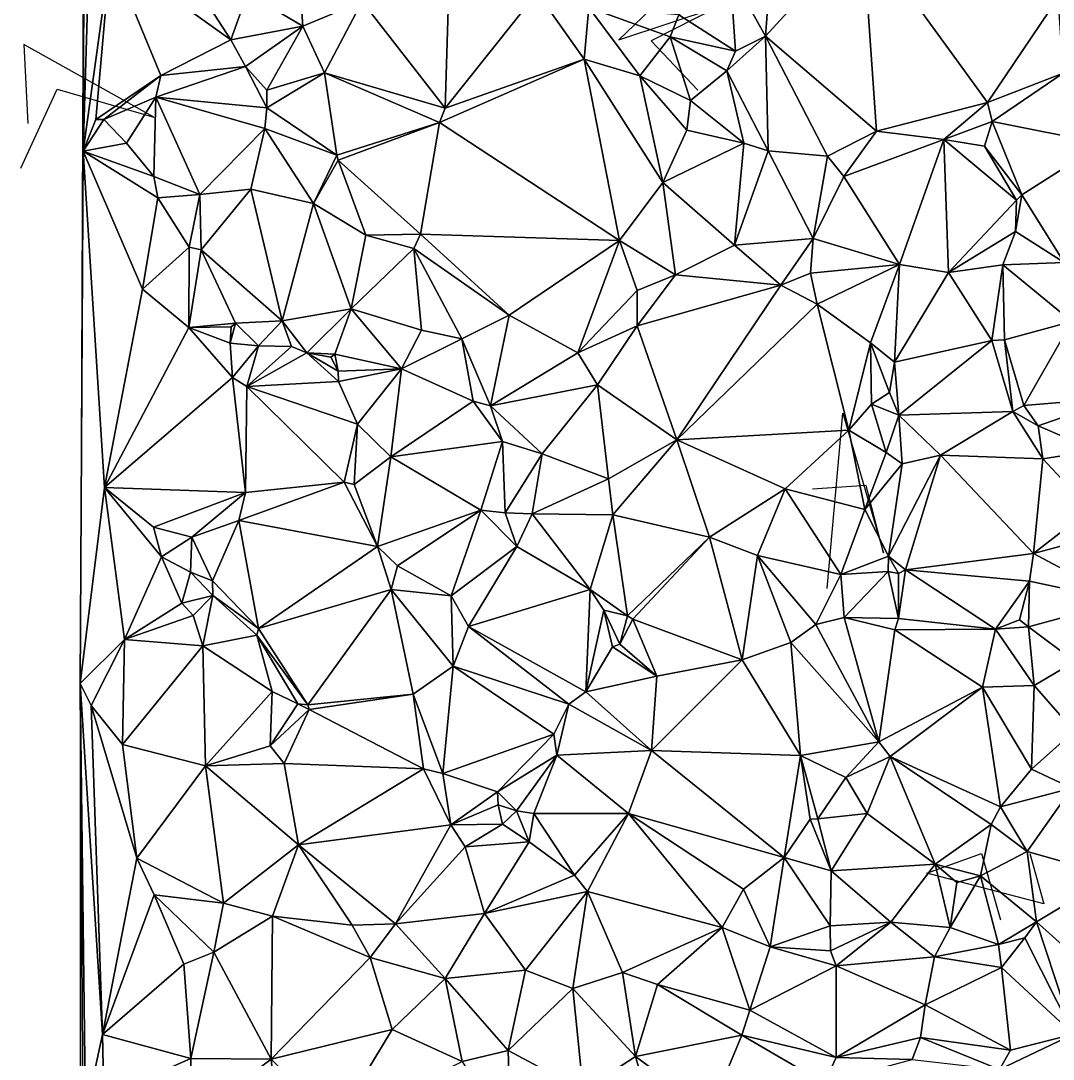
# Model space of a CAD drawing. Header units: metres. Extents: x -15.6 to 15.1, y -15 to 15.
# Drawn here: x -15.59 to -5.18, y -5.52 to 4.95 of the extents above; entities that cross this region are included whole.
import ezdxf

# ---------------------------------------------------------------- set-up
doc = ezdxf.new("R2010")
doc.units = ezdxf.units.M
doc.layers.add('CRACKS', color=1, linetype='Continuous')
doc.layers.add('STREET_MESH', color=7, linetype='Continuous')

msp = doc.modelspace()

# ---------------------------------------------------------------- linework, layer by layer
at = {"layer": 'CRACKS'}
for points in [[(-9.166, 5.14, 0.1), (-9.56, 4.76, 0.1), (-8.565, 5.091, 0.1), (-9.237, 4.749, 0.1), (-8.766, 4.252, 0.1)], [(-15.592, 3.466, 0.1), (-15.226, 4.263, 0.1), (-14.252, 3.979, 0.1), (-15.561, 4.714, 0.1), (-15.52, 3.915, 0.1)], [(-7.462, -0.772, 0.1), (-7.304, 0.994, 0.1), (-6.891, -0.415, 0.1), (-7.067, 0.265, 0.1), (-7.609, 0.228, 0.1)], [(-5.416, -3.447, 0.1), (-5.275, -3.955, 0.1), (-6.457, -3.645, 0.1), (-5.904, -3.447, 0.1), (-5.712, -4.114, 0.1)]]:
    msp.add_polyline3d(points, dxfattribs=at)
at = {"layer": 'STREET_MESH'}
for points in [[(-14.963, 3.636), (-14.935, 11.771), (-14.992, -1.73)], [(-14.935, 11.771), (-14.963, 3.636), (-14.932, 11.07)], [(-14.963, 3.636), (-14.85, 7.461), (-14.932, 11.07)], [(-14.687, 5.631), (-14.85, 7.461), (-14.963, 3.636)], [(-13.307, 5.23), (-12.747, 4.899), (-12.831, 6.064)], [(-12.747, 4.899), (-12.151, 5.148), (-12.831, 6.064)], [(-14.687, 5.631), (-13.473, 4.76), (-14.213, 5.902)], [(-13.473, 4.76), (-13.307, 5.23), (-14.213, 5.902)], [(-8.042, 5.339), (-8.084, 4.797), (-7.104, 5.865)], [(-8.084, 4.797), (-6.963, 3.838), (-7.104, 5.865)], [(-6.963, 3.838), (-5.845, 4.128), (-7.104, 5.865)], [(-5.845, 4.128), (-5.131, 5.189), (-7.104, 5.865)], [(-14.836, 3.957), (-14.687, 5.631), (-14.963, 3.636)], [(-14.836, 3.957), (-14.181, 4.4), (-14.687, 5.631)], [(-14.181, 4.4), (-13.473, 4.76), (-14.687, 5.631)], [(-11.267, 5.629), (-12.151, 5.148), (-11.313, 4.071)], [(-10.386, 5.239), (-11.267, 5.629), (-11.313, 4.071)], [(-8.385, 4.645), (-8.438, 5.438), (-8.957, 5.014)], [(-8.042, 5.339), (-8.438, 5.438), (-8.084, 4.797)], [(-8.438, 5.438), (-8.385, 4.645), (-8.084, 4.797)], [(-9.912, 4.564), (-10.386, 5.239), (-11.313, 4.071)], [(-9.865, 5.087), (-10.386, 5.239), (-9.912, 4.564)], [(-13.473, 4.76), (-12.747, 4.899), (-13.307, 5.23)], [(-12.151, 5.148), (-12.747, 4.899), (-12.53, 4.426)], [(-12.151, 5.148), (-12.53, 4.426), (-11.313, 4.071)], [(-5.131, 5.189), (-5.845, 4.128), (-5.082, 4.425)], [(-9.865, 5.087), (-9.912, 4.564), (-9.351, 4.399)], [(-9.865, 5.087), (-9.043, 4.791), (-8.957, 5.014)], [(-9.043, 4.791), (-9.865, 5.087), (-9.351, 4.399)], [(-9.043, 4.791), (-8.385, 4.645), (-8.957, 5.014)], [(-13.327, 4.49), (-12.747, 4.899), (-13.473, 4.76)], [(-12.747, 4.899), (-13.327, 4.49), (-13.111, 4.254)], [(-12.53, 4.426), (-12.747, 4.899), (-13.111, 4.254)], [(-13.327, 4.49), (-13.473, 4.76), (-14.181, 4.4)], [(-8.84, 4.147), (-9.043, 4.791), (-9.351, 4.399)], [(-8.474, 4.447), (-9.043, 4.791), (-8.84, 4.147)], [(-8.474, 4.447), (-8.385, 4.645), (-9.043, 4.791)], [(-8.084, 4.797), (-8.474, 4.447), (-8.055, 3.641)], [(-8.385, 4.645), (-8.474, 4.447), (-8.084, 4.797)], [(-7.457, 3.587), (-8.084, 4.797), (-8.055, 3.641)], [(-7.457, 3.587), (-6.963, 3.838), (-8.084, 4.797)], [(-9.912, 4.564), (-11.369, 3.928), (-9.555, 2.736)], [(-11.369, 3.928), (-9.912, 4.564), (-11.313, 4.071)], [(-9.912, 4.564), (-9.117, 3.321), (-9.351, 4.399)], [(-9.117, 3.321), (-9.912, 4.564), (-9.555, 2.736)], [(-14.181, 4.4), (-14.836, 3.957), (-14.755, 3.956)], [(-14.232, 4.181), (-14.181, 4.4), (-14.755, 3.956)], [(-14.232, 4.181), (-13.327, 4.49), (-14.181, 4.4)], [(-13.11, 4.074), (-13.327, 4.49), (-14.232, 4.181)], [(-13.327, 4.49), (-13.11, 4.074), (-13.111, 4.254)], [(-13.11, 4.074), (-12.53, 4.426), (-13.111, 4.254)], [(-13.11, 4.074), (-12.404, 3.598), (-12.53, 4.426)], [(-12.53, 4.426), (-11.369, 3.928), (-11.313, 4.071)], [(-12.53, 4.426), (-12.404, 3.598), (-11.369, 3.928)], [(-8.301, 3.719), (-8.474, 4.447), (-8.84, 4.147)], [(-8.474, 4.447), (-8.301, 3.719), (-8.055, 3.641)], [(-5.845, 4.128), (-5.796, 3.937), (-5.082, 4.425)], [(-5.796, 3.937), (-4.685, 3.714), (-5.082, 4.425)], [(-8.877, 3.848), (-8.84, 4.147), (-9.351, 4.399)], [(-9.117, 3.321), (-8.877, 3.848), (-9.351, 4.399)], [(-14.527, 3.719), (-14.232, 4.181), (-14.755, 3.956)], [(-14.252, 3.382), (-14.232, 4.181), (-14.527, 3.719)], [(-14.232, 4.181), (-14.252, 3.382), (-13.788, 3.2)], [(-13.13, 3.865), (-14.232, 4.181), (-13.788, 3.2)], [(-13.13, 3.865), (-13.11, 4.074), (-14.232, 4.181)], [(-8.877, 3.848), (-8.301, 3.719), (-8.84, 4.147)], [(-6.283, 3.754), (-5.845, 4.128), (-6.963, 3.838)], [(-6.283, 3.754), (-5.796, 3.937), (-5.845, 4.128)], [(-13.11, 4.074), (-13.13, 3.865), (-12.404, 3.598)], [(-14.755, 3.956), (-14.836, 3.957), (-14.963, 3.636)], [(-14.527, 3.719), (-14.755, 3.956), (-14.963, 3.636)], [(-12.404, 3.598), (-12.39, 3.546), (-11.369, 3.928)], [(-11.369, 3.928), (-12.39, 3.546), (-11.561, 2.801)], [(-11.369, 3.928), (-11.561, 2.801), (-9.555, 2.736)], [(-5.874, 3.689), (-5.796, 3.937), (-6.283, 3.754)], [(-5.796, 3.937), (-5.874, 3.689), (-5.498, 3.197)], [(-5.796, 3.937), (-5.498, 3.197), (-4.685, 3.714)], [(-13.271, 3.255), (-13.13, 3.865), (-13.788, 3.2)], [(-12.641, 3.111), (-13.13, 3.865), (-13.271, 3.255)], [(-13.13, 3.865), (-12.641, 3.111), (-12.404, 3.598)], [(-8.301, 3.719), (-8.877, 3.848), (-9.117, 3.321)], [(-7.457, 3.587), (-7.291, 3.381), (-6.963, 3.838)], [(-7.291, 3.381), (-6.283, 3.754), (-6.963, 3.838)], [(-14.252, 3.382), (-14.527, 3.719), (-14.963, 3.636)], [(-8.395, 2.69), (-8.301, 3.719), (-9.117, 3.321)], [(-8.301, 3.719), (-8.395, 2.69), (-8.055, 3.641)], [(-6.283, 3.754), (-7.291, 3.381), (-6.732, 2.495)], [(-6.236, 2.414), (-6.283, 3.754), (-6.732, 2.495)], [(-5.552, 3.143), (-6.283, 3.754), (-6.236, 2.414)], [(-5.874, 3.689), (-6.283, 3.754), (-5.552, 3.143)], [(-5.498, 3.197), (-5.874, 3.689), (-5.552, 3.143)], [(-4.685, 3.714), (-5.498, 3.197), (-5.069, 2.514)], [(-14.747, 0.244), (-14.963, 3.636), (-14.992, -1.73)], [(-14.747, 0.244), (-14.366, 2.246), (-14.963, 3.636)], [(-14.366, 2.246), (-14.209, 3.167), (-14.963, 3.636)], [(-14.209, 3.167), (-14.252, 3.382), (-14.963, 3.636)], [(-12.404, 3.598), (-12.641, 3.111), (-12.39, 3.546)], [(-8.395, 2.69), (-7.603, 2.758), (-8.055, 3.641)], [(-7.603, 2.758), (-7.457, 3.587), (-8.055, 3.641)], [(-7.291, 3.381), (-7.457, 3.587), (-7.603, 2.758)], [(-12.641, 3.111), (-12.112, 2.792), (-12.39, 3.546)], [(-12.39, 3.546), (-12.112, 2.792), (-11.561, 2.801)], [(-14.252, 3.382), (-14.209, 3.167), (-13.788, 3.2)], [(-7.291, 3.381), (-7.603, 2.758), (-6.732, 2.495)], [(-13.271, 3.255), (-13.788, 3.2), (-13.773, 2.642)], [(-12.957, 1.927), (-13.271, 3.255), (-13.773, 2.642)], [(-12.641, 3.111), (-13.271, 3.255), (-12.957, 1.927)], [(-9.117, 3.321), (-9.555, 2.736), (-8.991, 2.39)], [(-8.395, 2.69), (-9.117, 3.321), (-8.991, 2.39)], [(-13.894, 2.67), (-14.209, 3.167), (-14.366, 2.246)], [(-13.788, 3.2), (-14.209, 3.167), (-13.894, 2.67)], [(-13.788, 3.2), (-13.894, 2.67), (-13.773, 2.642)], [(-5.561, 2.827), (-5.552, 3.143), (-6.236, 2.414)], [(-5.498, 3.197), (-5.561, 2.827), (-5.069, 2.514)], [(-5.561, 2.827), (-5.498, 3.197), (-5.552, 3.143)], [(-12.641, 3.111), (-12.957, 1.927), (-12.26, 2.046)], [(-12.112, 2.792), (-12.641, 3.111), (-12.26, 2.046)], [(-11.628, 2.655), (-12.112, 2.792), (-12.26, 2.046)], [(-11.561, 2.801), (-12.112, 2.792), (-11.628, 2.655)], [(-10.668, 1.984), (-11.561, 2.801), (-11.628, 2.655)], [(-11.561, 2.801), (-10.668, 1.984), (-9.555, 2.736)], [(-10.668, 1.984), (-9.975, 1.603), (-9.555, 2.736)], [(-9.975, 1.603), (-9.376, 2.232), (-9.555, 2.736)], [(-9.555, 2.736), (-9.376, 2.232), (-8.991, 2.39)], [(-7.603, 2.758), (-8.395, 2.69), (-7.928, 2.286)], [(-7.629, 2.406), (-7.603, 2.758), (-7.928, 2.286)], [(-7.603, 2.758), (-7.629, 2.406), (-6.732, 2.495)], [(-5.689, 2.491), (-5.561, 2.827), (-6.236, 2.414)], [(-5.561, 2.827), (-5.689, 2.491), (-5.069, 2.514)], [(-13.894, 2.67), (-14.366, 2.246), (-13.897, 1.858)], [(-13.773, 2.642), (-13.894, 2.67), (-13.897, 1.858)], [(-13.426, 1.904), (-13.773, 2.642), (-13.897, 1.858)], [(-13.426, 1.904), (-12.957, 1.927), (-13.773, 2.642)], [(-11.551, 1.832), (-11.628, 2.655), (-12.26, 2.046)], [(-11.551, 1.832), (-11.146, 1.744), (-11.628, 2.655)], [(-11.146, 1.744), (-10.668, 1.984), (-11.628, 2.655)], [(-7.928, 2.286), (-8.395, 2.69), (-8.991, 2.39)], [(-7.629, 2.406), (-7.562, 2.095), (-6.732, 2.495)], [(-7.562, 2.095), (-7.022, 1.703), (-6.732, 2.495)], [(-7.022, 1.703), (-6.781, 1.51), (-6.732, 2.495)], [(-6.781, 1.51), (-6.236, 2.414), (-6.732, 2.495)], [(-6.781, 1.51), (-5.799, 1.727), (-6.236, 2.414)], [(-5.799, 1.727), (-5.689, 2.491), (-6.236, 2.414)], [(-5.671, 1.735), (-5.689, 2.491), (-5.799, 1.727)], [(-5.689, 2.491), (-4.992, 1.921), (-5.069, 2.514)], [(-5.689, 2.491), (-5.671, 1.735), (-4.992, 1.921)], [(-9.376, 2.232), (-9.375, 1.876), (-8.991, 2.39)], [(-9.375, 1.876), (-7.928, 2.286), (-8.991, 2.39)], [(-7.562, 2.095), (-7.629, 2.406), (-7.928, 2.286)], [(-13.897, 1.858), (-14.366, 2.246), (-14.747, 0.244)], [(-9.376, 2.232), (-9.975, 1.603), (-9.375, 1.876)], [(-8.975, 0.725), (-7.928, 2.286), (-9.375, 1.876)], [(-8.975, 0.725), (-7.562, 2.095), (-7.928, 2.286)], [(-7.243, 0.822), (-7.562, 2.095), (-8.975, 0.725)], [(-7.022, 1.703), (-7.562, 2.095), (-7.243, 0.822)], [(-12.957, 1.927), (-12.708, 1.602), (-12.26, 2.046)], [(-12.708, 1.602), (-12.424, 1.59), (-12.26, 2.046)], [(-12.424, 1.59), (-11.753, 1.441), (-12.26, 2.046)], [(-11.753, 1.441), (-11.551, 1.832), (-12.26, 2.046)], [(-13.472, 1.866), (-13.426, 1.904), (-13.897, 1.858)], [(-13.426, 1.904), (-13.482, 1.7), (-13.194, 1.673)], [(-13.426, 1.904), (-13.472, 1.866), (-13.482, 1.7)], [(-13.426, 1.904), (-13.194, 1.673), (-12.957, 1.927)], [(-13.194, 1.673), (-12.863, 1.668), (-12.957, 1.927)], [(-12.863, 1.668), (-12.708, 1.602), (-12.957, 1.927)], [(-10.668, 1.984), (-11.146, 1.744), (-10.855, 1.069)], [(-9.975, 1.603), (-10.668, 1.984), (-10.855, 1.069)], [(-5.671, 1.735), (-5.478, 1.073), (-4.992, 1.921)], [(-5.478, 1.073), (-4.514, 1.152), (-4.992, 1.921)], [(-13.458, 1.356), (-13.897, 1.858), (-14.747, 0.244)], [(-13.482, 1.7), (-13.472, 1.866), (-13.897, 1.858)], [(-13.458, 1.356), (-13.482, 1.7), (-13.897, 1.858)], [(-11.753, 1.441), (-11.146, 1.744), (-11.551, 1.832)], [(-9.975, 1.603), (-9.778, 1.282), (-9.375, 1.876)], [(-9.778, 1.282), (-8.975, 0.725), (-9.375, 1.876)], [(-13.194, 1.673), (-13.482, 1.7), (-13.458, 1.356)], [(-11.146, 1.744), (-11.753, 1.441), (-11.032, 1.115)], [(-11.146, 1.744), (-11.032, 1.115), (-10.855, 1.069)], [(-7.012, 1.085), (-7.022, 1.703), (-7.243, 0.822)], [(-7.022, 1.703), (-6.833, 1.205), (-6.781, 1.51)], [(-7.012, 1.085), (-6.833, 1.205), (-7.022, 1.703)], [(-6.781, 1.51), (-6.737, 0.976), (-5.799, 1.727)], [(-6.737, 0.976), (-5.589, 1.012), (-5.799, 1.727)], [(-5.589, 1.012), (-5.671, 1.735), (-5.799, 1.727)], [(-5.589, 1.012), (-5.478, 1.073), (-5.671, 1.735)], [(-13.194, 1.673), (-13.458, 1.356), (-13.313, 1.264)], [(-12.863, 1.668), (-13.194, 1.673), (-13.313, 1.264)], [(-12.708, 1.602), (-12.863, 1.668), (-13.313, 1.264)], [(-12.387, 1.315), (-12.708, 1.602), (-13.313, 1.264)], [(-12.708, 1.602), (-12.465, 1.56), (-12.424, 1.59)], [(-12.391, 1.418), (-12.708, 1.602), (-12.387, 1.315)], [(-12.391, 1.418), (-12.465, 1.56), (-12.708, 1.602)], [(-12.465, 1.56), (-12.391, 1.418), (-12.424, 1.59)], [(-12.424, 1.59), (-12.391, 1.418), (-11.753, 1.441)], [(-9.778, 1.282), (-9.975, 1.603), (-10.855, 1.069)], [(-6.833, 1.205), (-6.737, 0.976), (-6.781, 1.51)], [(-11.753, 1.441), (-12.391, 1.418), (-12.387, 1.315)], [(-12.198, 0.883), (-11.753, 1.441), (-12.387, 1.315)], [(-11.753, 1.441), (-12.198, 0.883), (-11.86, 0.555)], [(-11.032, 1.115), (-11.753, 1.441), (-11.86, 0.555)], [(-13.327, 0.196), (-13.458, 1.356), (-14.747, 0.244)], [(-13.458, 1.356), (-13.327, 0.196), (-13.313, 1.264)], [(-13.327, 0.196), (-12.331, 0.3), (-13.313, 1.264)], [(-12.198, 0.883), (-12.387, 1.315), (-13.313, 1.264)], [(-12.331, 0.3), (-12.198, 0.883), (-13.313, 1.264)], [(-10.334, 0.585), (-9.778, 1.282), (-10.855, 1.069)], [(-10.334, 0.585), (-9.664, 0.333), (-9.778, 1.282)], [(-9.664, 0.333), (-8.975, 0.725), (-9.778, 1.282)], [(-6.833, 1.205), (-7.012, 1.085), (-6.737, 0.976)], [(-10.733, 0.709), (-11.032, 1.115), (-11.86, 0.555)], [(-11.032, 1.115), (-10.733, 0.709), (-10.855, 1.069)], [(-10.733, 0.709), (-10.334, 0.585), (-10.855, 1.069)], [(-6.865, 0.599), (-7.012, 1.085), (-7.243, 0.822)], [(-6.737, 0.976), (-7.012, 1.085), (-6.865, 0.599)], [(-5.478, 1.073), (-5.589, 1.012), (-5.334, 0.867)], [(-4.514, 1.152), (-5.478, 1.073), (-5.334, 0.867)], [(-4.753, 0.618), (-4.514, 1.152), (-5.334, 0.867)], [(-6.737, 0.976), (-6.865, 0.599), (-6.704, 0.483)], [(-5.589, 1.012), (-6.737, 0.976), (-6.318, 0.57)], [(-6.318, 0.57), (-6.737, 0.976), (-6.704, 0.483)], [(-5.589, 1.012), (-6.318, 0.57), (-5.286, 0.536)], [(-5.589, 1.012), (-5.286, 0.536), (-5.334, 0.867)], [(-12.331, 0.3), (-12.231, 0.274), (-12.198, 0.883)], [(-12.198, 0.883), (-12.231, 0.274), (-11.86, 0.555)], [(-5.286, 0.536), (-4.753, 0.618), (-5.334, 0.867)], [(-7.243, 0.822), (-8.975, 0.725), (-7.884, 0.232)], [(-7.082, 0.022), (-7.243, 0.822), (-7.884, 0.232)], [(-7.082, 0.022), (-6.865, 0.599), (-7.243, 0.822)], [(-10.954, 0.017), (-10.733, 0.709), (-11.86, 0.555)], [(-10.733, 0.709), (-10.954, 0.017), (-10.708, -0.011)], [(-10.334, 0.585), (-10.733, 0.709), (-10.708, -0.011)], [(-8.975, 0.725), (-9.664, 0.333), (-9.621, -0.03)], [(-8.648, -0.254), (-8.975, 0.725), (-9.621, -0.03)], [(-8.975, 0.725), (-8.648, -0.254), (-7.884, 0.232)], [(-11.86, 0.555), (-12.231, 0.274), (-11.995, -0.349)], [(-10.954, 0.017), (-11.86, 0.555), (-11.995, -0.349)], [(-10.437, -0.021), (-10.334, 0.585), (-10.708, -0.011)], [(-10.437, -0.021), (-9.664, 0.333), (-10.334, 0.585)], [(-6.865, 0.599), (-7.082, 0.022), (-6.704, 0.483)], [(-6.671, -0.586), (-6.318, 0.57), (-6.842, -0.446)], [(-6.318, 0.57), (-6.704, 0.483), (-6.842, -0.446)], [(-5.38, -0.42), (-6.318, 0.57), (-6.671, -0.586)], [(-6.318, 0.57), (-5.38, -0.42), (-5.286, 0.536)], [(-5.38, -0.42), (-4.808, 0.023), (-5.286, 0.536)], [(-4.808, 0.023), (-4.753, 0.618), (-5.286, 0.536)], [(-6.704, 0.483), (-7.082, 0.022), (-6.842, -0.446)], [(-9.664, 0.333), (-10.437, -0.021), (-9.621, -0.03)], [(-14.545, -1.287), (-14.747, 0.244), (-14.992, -1.73)], [(-14.545, -1.287), (-14.173, -0.453), (-14.747, 0.244)], [(-14.173, -0.453), (-14.253, -0.155), (-14.747, 0.244)], [(-14.253, -0.155), (-13.327, 0.196), (-14.747, 0.244)], [(-12.331, 0.3), (-13.394, -0.089), (-11.995, -0.349)], [(-12.331, 0.3), (-13.327, 0.196), (-13.394, -0.089)], [(-12.231, 0.274), (-12.331, 0.3), (-11.995, -0.349)], [(-8.648, -0.254), (-8.162, -0.44), (-7.884, 0.232)], [(-8.162, -0.44), (-7.324, -0.633), (-7.884, 0.232)], [(-7.324, -0.633), (-7.082, 0.022), (-7.884, 0.232)], [(-13.866, -0.255), (-13.327, 0.196), (-14.253, -0.155)], [(-13.327, 0.196), (-13.866, -0.255), (-13.394, -0.089)], [(-11.794, -0.544), (-10.954, 0.017), (-11.995, -0.349)], [(-11.794, -0.544), (-11.253, -0.846), (-10.954, 0.017)], [(-11.253, -0.846), (-10.589, -0.349), (-10.954, 0.017)], [(-10.954, 0.017), (-10.589, -0.349), (-10.708, -0.011)], [(-7.082, 0.022), (-7.324, -0.633), (-6.842, -0.446)], [(-4.439, -0.169), (-4.808, 0.023), (-5.38, -0.42)], [(-13.866, -0.255), (-13.66, -0.697), (-13.394, -0.089)], [(-13.394, -0.089), (-13.66, -0.697), (-13.196, -1.177)], [(-13.394, -0.089), (-13.196, -1.177), (-11.995, -0.349)], [(-10.589, -0.349), (-10.437, -0.021), (-10.708, -0.011)], [(-10.437, -0.021), (-10.589, -0.349), (-9.851, -0.783)], [(-10.437, -0.021), (-9.851, -0.783), (-9.621, -0.03)], [(-9.851, -0.783), (-9.473, -1.048), (-9.621, -0.03)], [(-9.473, -1.048), (-8.648, -0.254), (-9.621, -0.03)], [(-13.866, -0.255), (-14.253, -0.155), (-14.173, -0.453)], [(-4.439, -0.169), (-5.38, -0.42), (-4.478, -0.901)], [(-13.881, -0.607), (-13.866, -0.255), (-14.173, -0.453)], [(-13.866, -0.255), (-13.881, -0.607), (-13.66, -0.697)], [(-8.648, -0.254), (-9.473, -1.048), (-9.419, -1.084)], [(-8.648, -0.254), (-9.419, -1.084), (-8.317, -1.494)], [(-8.162, -0.44), (-8.648, -0.254), (-8.317, -1.494)], [(-13.196, -1.177), (-11.858, -0.784), (-11.995, -0.349)], [(-11.858, -0.784), (-11.794, -0.544), (-11.995, -0.349)], [(-10.589, -0.349), (-11.253, -0.846), (-11.076, -1.156)], [(-9.851, -0.783), (-10.589, -0.349), (-11.076, -1.156)], [(-14.173, -0.453), (-14.545, -1.287), (-13.969, -0.92)], [(-13.881, -0.607), (-14.173, -0.453), (-13.969, -0.92)], [(-7.827, -1.318), (-8.162, -0.44), (-8.317, -1.494)], [(-8.162, -0.44), (-7.827, -1.318), (-7.574, -1.137)], [(-7.324, -0.633), (-8.162, -0.44), (-7.574, -1.137)], [(-7.324, -0.633), (-6.846, -0.603), (-6.842, -0.446)], [(-6.846, -0.603), (-6.742, -0.622), (-6.842, -0.446)], [(-6.742, -0.622), (-6.671, -0.586), (-6.842, -0.446)], [(-5.38, -0.42), (-6.671, -0.586), (-5.42, -0.7)], [(-4.478, -0.901), (-5.38, -0.42), (-5.42, -0.7)], [(-13.657, -0.844), (-13.881, -0.607), (-13.969, -0.92)], [(-13.881, -0.607), (-13.657, -0.844), (-13.66, -0.697)], [(-11.858, -0.784), (-11.253, -0.846), (-11.794, -0.544)], [(-6.846, -0.603), (-7.324, -0.633), (-7.288, -1.067)], [(-6.742, -1.076), (-6.846, -0.603), (-7.288, -1.067)], [(-6.742, -0.622), (-6.846, -0.603), (-6.742, -1.076)], [(-6.742, -1.076), (-5.763, -1.185), (-6.671, -0.586)], [(-6.742, -0.622), (-6.742, -1.076), (-6.671, -0.586)], [(-6.671, -0.586), (-5.763, -1.185), (-5.42, -0.7)], [(-13.66, -0.697), (-13.657, -0.844), (-13.196, -1.177)], [(-7.288, -1.067), (-7.324, -0.633), (-7.574, -1.137)], [(-5.763, -1.185), (-5.522, -1.088), (-5.42, -0.7)], [(-5.522, -1.088), (-5.429, -1.159), (-5.42, -0.7)], [(-5.429, -1.159), (-4.478, -0.901), (-5.42, -0.7)], [(-12.696, -1.946), (-11.858, -0.784), (-13.196, -1.177)], [(-11.858, -0.784), (-12.696, -1.946), (-11.635, -1.838)], [(-11.231, -1.556), (-11.858, -0.784), (-11.635, -1.838)], [(-11.231, -1.556), (-11.253, -0.846), (-11.858, -0.784)], [(-9.893, -1.815), (-9.851, -0.783), (-11.076, -1.156)], [(-9.712, -0.993), (-9.851, -0.783), (-9.893, -1.815)], [(-9.712, -0.993), (-9.473, -1.048), (-9.851, -0.783)], [(-14.545, -1.287), (-13.855, -1.044), (-13.969, -0.92)], [(-13.855, -1.044), (-13.657, -0.844), (-13.969, -0.92)], [(-13.657, -0.844), (-13.855, -1.044), (-13.756, -1.35)], [(-13.213, -1.244), (-13.657, -0.844), (-13.756, -1.35)], [(-13.657, -0.844), (-13.213, -1.244), (-13.196, -1.177)], [(-11.253, -0.846), (-11.231, -1.556), (-11.076, -1.156)], [(-4.478, -0.901), (-5.429, -1.159), (-4.964, -1.51)], [(-13.756, -1.35), (-13.855, -1.044), (-14.545, -1.287)], [(-9.624, -1.362), (-9.712, -0.993), (-9.893, -1.815)], [(-9.712, -0.993), (-9.553, -1.334), (-9.473, -1.048)], [(-9.553, -1.334), (-9.712, -0.993), (-9.624, -1.362)], [(-9.473, -1.048), (-9.553, -1.334), (-9.419, -1.084)], [(-9.553, -1.334), (-9.177, -1.659), (-9.419, -1.084)], [(-9.419, -1.084), (-9.177, -1.659), (-8.317, -1.494)], [(-7.827, -1.318), (-6.94, -2.321), (-7.574, -1.137)], [(-6.94, -2.321), (-7.288, -1.067), (-7.574, -1.137)], [(-7.288, -1.067), (-6.94, -2.321), (-6.777, -1.189)], [(-6.742, -1.076), (-7.288, -1.067), (-6.777, -1.189)], [(-5.763, -1.185), (-6.742, -1.076), (-6.777, -1.189)], [(-5.429, -1.159), (-5.522, -1.088), (-5.763, -1.185)], [(-13.213, -1.244), (-13.756, -1.35), (-13.056, -1.811)], [(-13.213, -1.244), (-12.696, -1.946), (-13.196, -1.177)], [(-12.797, -1.937), (-13.213, -1.244), (-13.056, -1.811)], [(-12.797, -1.937), (-12.696, -1.946), (-13.213, -1.244)], [(-11.231, -1.556), (-10.067, -1.939), (-11.076, -1.156)], [(-10.067, -1.939), (-9.893, -1.815), (-11.076, -1.156)], [(-6.94, -2.321), (-5.895, -1.77), (-6.777, -1.189)], [(-5.895, -1.77), (-5.763, -1.185), (-6.777, -1.189)], [(-5.372, -1.753), (-5.763, -1.185), (-5.895, -1.77)], [(-5.372, -1.753), (-5.429, -1.159), (-5.763, -1.185)], [(-5.429, -1.159), (-5.372, -1.753), (-4.964, -1.51)], [(-14.881, -1.954), (-14.545, -1.287), (-14.992, -1.73)], [(-14.881, -1.954), (-14.566, -2.348), (-14.545, -1.287)], [(-14.566, -2.348), (-13.756, -1.35), (-14.545, -1.287)], [(-13.756, -1.35), (-14.566, -2.348), (-13.728, -2.563)], [(-13.756, -1.35), (-13.728, -2.563), (-13.056, -1.811)], [(-9.624, -1.362), (-9.893, -1.815), (-9.177, -1.659)], [(-9.553, -1.334), (-9.624, -1.362), (-9.177, -1.659)], [(-7.729, -2.456), (-7.827, -1.318), (-8.317, -1.494)], [(-7.827, -1.318), (-7.729, -2.456), (-6.94, -2.321)], [(-11.335, -2.64), (-11.231, -1.556), (-11.635, -1.838)], [(-11.231, -1.556), (-11.335, -2.64), (-10.218, -2.243)], [(-10.067, -1.939), (-11.231, -1.556), (-10.218, -2.243)], [(-9.233, -2.407), (-7.729, -2.456), (-8.317, -1.494)], [(-9.177, -1.659), (-9.233, -2.407), (-8.317, -1.494)], [(-5.372, -1.753), (-4.969, -2.211), (-4.964, -1.51)], [(-9.177, -1.659), (-9.893, -1.815), (-9.233, -2.407)], [(-14.955, -7.668), (-14.992, -1.73), (-14.996, -10.229)], [(-14.955, -7.668), (-14.941, -6.065), (-14.992, -1.73)], [(-14.941, -6.065), (-14.768, -5.272), (-14.992, -1.73)], [(-14.768, -5.272), (-14.881, -1.954), (-14.992, -1.73)], [(-5.895, -1.77), (-6.94, -2.321), (-6.826, -2.467)], [(-5.711, -2.974), (-5.895, -1.77), (-6.826, -2.467)], [(-5.399, -2.597), (-5.372, -1.753), (-5.895, -1.77)], [(-5.711, -2.974), (-5.399, -2.597), (-5.895, -1.77)], [(-4.969, -2.211), (-5.372, -1.753), (-5.399, -2.597)], [(-13.728, -2.563), (-13.079, -2.36), (-13.056, -1.811)], [(-13.079, -2.36), (-12.797, -1.937), (-13.056, -1.811)], [(-12.696, -1.946), (-12.683, -1.994), (-11.635, -1.838)], [(-11.635, -1.838), (-12.683, -1.994), (-11.531, -2.591)], [(-11.335, -2.64), (-11.635, -1.838), (-11.531, -2.591)], [(-9.893, -1.815), (-10.067, -1.939), (-9.233, -2.407)], [(-14.566, -2.348), (-14.881, -1.954), (-14.423, -3.492)], [(-14.423, -3.492), (-14.881, -1.954), (-14.768, -5.272)], [(-12.683, -1.994), (-12.797, -1.937), (-13.079, -2.36)], [(-12.797, -1.937), (-12.683, -1.994), (-12.696, -1.946)], [(-10.185, -2.454), (-10.067, -1.939), (-10.218, -2.243)], [(-10.067, -1.939), (-10.185, -2.454), (-9.233, -2.407)], [(-12.683, -1.994), (-13.079, -2.36), (-12.935, -2.538)], [(-11.531, -2.591), (-12.683, -1.994), (-12.935, -2.538)], [(-11.335, -2.64), (-10.784, -2.823), (-10.218, -2.243)], [(-10.784, -2.823), (-10.185, -2.454), (-10.218, -2.243)], [(-4.969, -2.211), (-5.399, -2.597), (-4.994, -2.786)], [(-14.566, -2.348), (-14.423, -3.492), (-13.728, -2.563)], [(-12.935, -2.538), (-13.079, -2.36), (-13.728, -2.563)], [(-10.185, -2.454), (-9.463, -3.041), (-9.233, -2.407)], [(-9.463, -3.041), (-7.895, -3.486), (-9.233, -2.407)], [(-7.895, -3.486), (-7.729, -2.456), (-9.233, -2.407)], [(-6.94, -2.321), (-7.729, -2.456), (-7.272, -2.681)], [(-6.94, -2.321), (-7.272, -2.681), (-6.826, -2.467)], [(-10.594, -3.014), (-10.185, -2.454), (-10.784, -2.823)], [(-10.185, -2.454), (-10.594, -3.014), (-10.418, -3.043)], [(-10.185, -2.454), (-10.418, -3.043), (-9.463, -3.041)], [(-7.729, -2.456), (-7.895, -3.486), (-7.631, -3.098)], [(-7.556, -3.096), (-7.729, -2.456), (-7.631, -3.098)], [(-7.729, -2.456), (-7.556, -3.096), (-7.272, -2.681)], [(-6.826, -2.467), (-7.272, -2.681), (-7.057, -3.043)], [(-6.37, -3.552), (-6.826, -2.467), (-7.057, -3.043)], [(-5.806, -3.153), (-5.711, -2.974), (-6.826, -2.467)], [(-6.37, -3.552), (-5.806, -3.153), (-6.826, -2.467)], [(-14.423, -3.492), (-13.549, -3.948), (-13.728, -2.563)], [(-12.791, -3.359), (-12.935, -2.538), (-13.728, -2.563)], [(-13.549, -3.948), (-12.791, -3.359), (-13.728, -2.563)], [(-12.791, -3.359), (-11.531, -2.591), (-12.935, -2.538)], [(-12.791, -3.359), (-11.254, -3.158), (-11.531, -2.591)], [(-11.254, -3.158), (-11.335, -2.64), (-11.531, -2.591)], [(-5.399, -2.597), (-5.711, -2.974), (-4.994, -2.786)], [(-11.335, -2.64), (-11.254, -3.158), (-10.784, -2.823)], [(-7.272, -2.681), (-7.556, -3.096), (-7.057, -3.043)], [(-11.254, -3.158), (-10.777, -2.954), (-10.784, -2.823)], [(-10.777, -2.954), (-10.594, -3.014), (-10.784, -2.823)], [(-5.711, -2.974), (-5.443, -3.427), (-4.994, -2.786)], [(-5.443, -3.427), (-4.576, -3.671), (-4.994, -2.786)], [(-10.733, -3.151), (-10.777, -2.954), (-11.254, -3.158)], [(-10.733, -3.151), (-10.594, -3.014), (-10.777, -2.954)], [(-10.594, -3.014), (-10.733, -3.151), (-10.464, -3.328)], [(-10.418, -3.043), (-10.594, -3.014), (-10.464, -3.328)], [(-5.443, -3.427), (-5.711, -2.974), (-5.806, -3.153)], [(-10.007, -3.666), (-10.418, -3.043), (-10.464, -3.328)], [(-10.418, -3.043), (-10.007, -3.666), (-9.463, -3.041)], [(-9.463, -3.041), (-10.007, -3.666), (-9.879, -3.83)], [(-9.463, -3.041), (-9.879, -3.83), (-8.518, -4.192)], [(-7.895, -3.486), (-9.463, -3.041), (-8.303, -3.806)], [(-8.303, -3.806), (-9.463, -3.041), (-8.518, -4.192)], [(-7.895, -3.486), (-7.419, -3.621), (-7.631, -3.098)], [(-7.419, -3.621), (-7.556, -3.096), (-7.631, -3.098)], [(-7.556, -3.096), (-7.419, -3.621), (-7.057, -3.043)], [(-7.419, -3.621), (-6.37, -3.552), (-7.057, -3.043)], [(-11.254, -3.158), (-12.791, -3.359), (-11.813, -4.155)], [(-11.254, -3.158), (-11.813, -4.155), (-11.112, -3.38)], [(-10.733, -3.151), (-11.254, -3.158), (-11.112, -3.38)], [(-10.464, -3.328), (-10.733, -3.151), (-11.112, -3.38)], [(-6.37, -3.552), (-5.916, -3.671), (-5.806, -3.153)], [(-5.916, -3.671), (-5.443, -3.427), (-5.806, -3.153)], [(-10.915, -4.05), (-10.464, -3.328), (-11.112, -3.38)], [(-10.007, -3.666), (-10.464, -3.328), (-10.915, -4.05)], [(-13.054, -4.079), (-12.791, -3.359), (-13.549, -3.948)], [(-12.25, -4.169), (-12.791, -3.359), (-13.054, -4.079)], [(-12.791, -3.359), (-12.25, -4.169), (-11.813, -4.155)], [(-11.813, -4.155), (-10.915, -4.05), (-11.112, -3.38)], [(-5.443, -3.427), (-5.916, -3.671), (-5.35, -4.135)], [(-4.576, -3.671), (-5.443, -3.427), (-5.35, -4.135)], [(-14.247, -3.863), (-14.423, -3.492), (-14.768, -5.272)], [(-14.247, -3.863), (-13.549, -3.948), (-14.423, -3.492)], [(-7.895, -3.486), (-8.303, -3.806), (-8.036, -4.388)], [(-7.895, -3.486), (-8.036, -4.388), (-7.431, -4.175)], [(-7.419, -3.621), (-7.895, -3.486), (-7.431, -4.175)], [(-6.37, -3.552), (-7.419, -3.621), (-6.82, -4.137)], [(-6.37, -3.552), (-6.82, -4.137), (-6.22, -4.193)], [(-6.153, -3.738), (-6.37, -3.552), (-6.22, -4.193)], [(-6.37, -3.552), (-6.153, -3.738), (-5.916, -3.671)], [(-6.82, -4.137), (-7.419, -3.621), (-7.431, -4.175)], [(-9.879, -3.83), (-10.007, -3.666), (-10.915, -4.05)], [(-5.733, -4.365), (-5.916, -3.671), (-6.22, -4.193)], [(-5.916, -3.671), (-6.153, -3.738), (-6.22, -4.193)], [(-5.916, -3.671), (-5.733, -4.365), (-5.35, -4.135)], [(-4.312, -5.067), (-4.576, -3.671), (-5.35, -4.135)], [(-14.247, -3.863), (-14.768, -5.272), (-13.949, -4.563)], [(-13.644, -4.442), (-14.247, -3.863), (-13.949, -4.563)], [(-14.247, -3.863), (-13.644, -4.442), (-13.549, -3.948)], [(-9.879, -3.83), (-10.915, -4.05), (-10.504, -4.621)], [(-10.025, -4.807), (-9.879, -3.83), (-10.504, -4.621)], [(-10.025, -4.807), (-9.524, -4.645), (-9.879, -3.83)], [(-9.879, -3.83), (-9.524, -4.645), (-8.518, -4.192)], [(-8.036, -4.388), (-8.303, -3.806), (-8.518, -4.192)], [(-13.644, -4.442), (-13.054, -4.079), (-13.549, -3.948)], [(-13.054, -4.079), (-13.644, -4.442), (-13.068, -5.519)], [(-12.07, -4.496), (-13.054, -4.079), (-13.068, -5.519)], [(-12.07, -4.496), (-12.25, -4.169), (-13.054, -4.079)], [(-11.813, -4.155), (-11.312, -4.707), (-10.915, -4.05)], [(-10.915, -4.05), (-11.312, -4.707), (-10.504, -4.621)], [(-12.25, -4.169), (-12.07, -4.496), (-11.813, -4.155)], [(-12.07, -4.496), (-11.312, -4.707), (-11.813, -4.155)], [(-8.036, -4.388), (-7.426, -4.427), (-7.431, -4.175)], [(-7.426, -4.427), (-6.82, -4.137), (-7.431, -4.175)], [(-6.82, -4.137), (-7.426, -4.427), (-7.37, -4.579)], [(-6.379, -4.488), (-6.82, -4.137), (-7.37, -4.579)], [(-6.82, -4.137), (-6.379, -4.488), (-6.22, -4.193)], [(-5.733, -4.365), (-5.467, -4.296), (-5.35, -4.135)], [(-5.467, -4.296), (-4.978, -5.269), (-5.35, -4.135)], [(-4.978, -5.269), (-4.312, -5.067), (-5.35, -4.135)], [(-9.524, -4.645), (-9.173, -4.766), (-8.518, -4.192)], [(-8.518, -4.192), (-9.173, -4.766), (-8.242, -5.025)], [(-8.036, -4.388), (-8.518, -4.192), (-8.242, -5.025)], [(-6.379, -4.488), (-5.733, -4.365), (-6.22, -4.193)], [(-7.37, -4.579), (-8.036, -4.388), (-8.242, -5.025)], [(-7.426, -4.427), (-8.036, -4.388), (-7.37, -4.579)], [(-5.733, -4.365), (-6.379, -4.488), (-5.704, -4.595)], [(-5.467, -4.296), (-5.733, -4.365), (-5.704, -4.595)], [(-4.978, -5.269), (-5.467, -4.296), (-5.704, -4.595)], [(-13.877, -5.513), (-13.644, -4.442), (-13.949, -4.563)], [(-13.644, -4.442), (-13.877, -5.513), (-13.068, -5.519)], [(-11.847, -5.221), (-12.07, -4.496), (-13.068, -5.519)], [(-12.07, -4.496), (-11.847, -5.221), (-11.312, -4.707)], [(-6.471, -4.971), (-6.379, -4.488), (-7.37, -4.579)], [(-5.704, -4.595), (-6.379, -4.488), (-6.471, -4.971)], [(-14.768, -5.272), (-13.877, -5.513), (-13.949, -4.563)], [(-7.369, -5.503), (-7.37, -4.579), (-8.242, -5.025)], [(-7.369, -5.503), (-6.471, -4.971), (-7.37, -4.579)], [(-5.704, -4.595), (-6.471, -4.971), (-5.612, -5.431)], [(-4.978, -5.269), (-5.704, -4.595), (-5.612, -5.431)], [(-11.847, -5.221), (-11.142, -5.545), (-11.312, -4.707)], [(-11.312, -4.707), (-10.678, -5.433), (-10.504, -4.621)], [(-11.142, -5.545), (-10.678, -5.433), (-11.312, -4.707)], [(-10.678, -5.433), (-10.025, -4.807), (-10.504, -4.621)], [(-9.392, -5.493), (-9.524, -4.645), (-10.025, -4.807)], [(-9.173, -4.766), (-9.524, -4.645), (-9.392, -5.493)], [(-10.025, -4.807), (-10.678, -5.433), (-9.921, -5.837)], [(-9.392, -5.493), (-10.025, -4.807), (-9.921, -5.837)], [(-9.173, -4.766), (-9.392, -5.493), (-8.322, -5.277)], [(-9.173, -4.766), (-8.322, -5.277), (-8.242, -5.025)], [(-8.322, -5.277), (-7.369, -5.503), (-8.242, -5.025)], [(-6.521, -5.303), (-6.471, -4.971), (-7.369, -5.503)], [(-6.471, -4.971), (-6.521, -5.303), (-5.612, -5.431)], [(-12.421, -6.173), (-11.847, -5.221), (-13.068, -5.519)], [(-11.142, -5.545), (-11.847, -5.221), (-12.421, -6.173)], [(-14.941, -6.065), (-14.754, -5.901), (-14.768, -5.272)], [(-14.754, -5.901), (-13.877, -5.513), (-14.768, -5.272)], [(-9.392, -5.493), (-8.642, -6.049), (-8.322, -5.277)], [(-8.322, -5.277), (-8.642, -6.049), (-7.491, -5.761)], [(-7.369, -5.503), (-8.322, -5.277), (-7.491, -5.761)], [(-6.602, -5.523), (-6.521, -5.303), (-7.369, -5.503)], [(-6.521, -5.303), (-6.602, -5.523), (-5.724, -5.625)], [(-5.612, -5.431), (-6.521, -5.303), (-5.724, -5.625)], [(-4.581, -6.151), (-4.978, -5.269), (-5.724, -5.625)], [(-4.978, -5.269), (-5.612, -5.431), (-5.724, -5.625)], [(-10.678, -5.433), (-11.142, -5.545), (-10.65, -6.332)], [(-10.678, -5.433), (-10.65, -6.332), (-9.921, -5.837)], [(-14.754, -5.901), (-13.864, -6.117), (-13.877, -5.513)], [(-13.877, -5.513), (-13.864, -6.117), (-13.068, -5.519)], [(-13.068, -5.519), (-13.864, -6.117), (-13, -6.201)], [(-12.421, -6.173), (-13.068, -5.519), (-13, -6.201)], [(-9.392, -5.493), (-9.921, -5.837), (-9.244, -6.005)], [(-8.642, -6.049), (-9.392, -5.493), (-9.244, -6.005)], [(-6.602, -5.523), (-7.369, -5.503), (-7.491, -5.761)]]:
    msp.add_3dface(points, dxfattribs=at)

doc.saveas('drawing.dxf')
